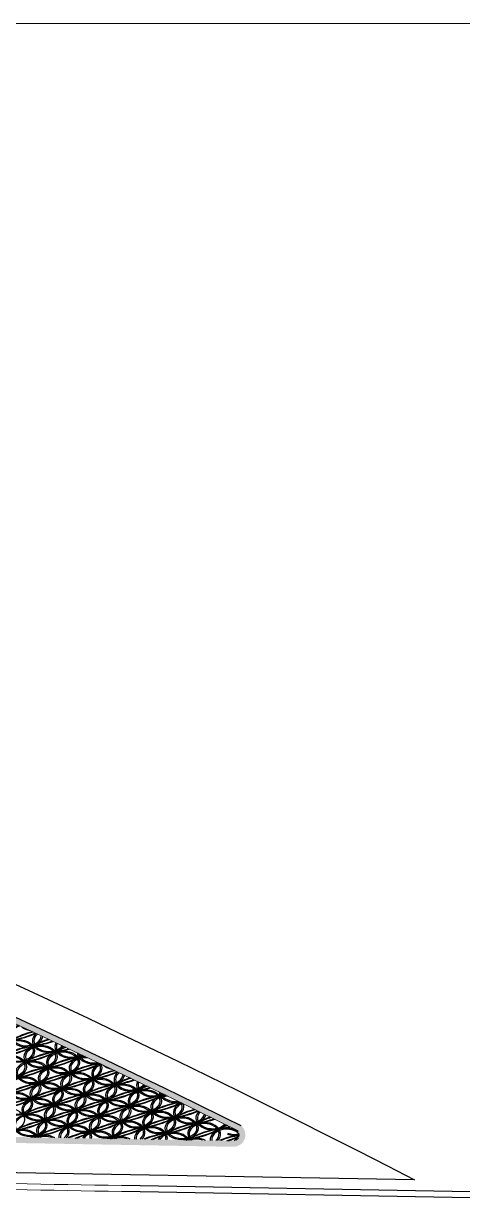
# Model space of a CAD drawing. Extents: x 1767995 to 4174245, y 542814 to 862564.
# Drawn here: x 4099005 to 4113677, y 583302 to 622752 of the extents above; entities that cross this region are included whole.
import ezdxf

# ---------------------------------------------------------------- set-up
doc = ezdxf.new("R2010")
doc.units = 0
doc.header["$LTSCALE"] = 3500
for name, color, linetype, lineweight in [('5文本', 7, 'Continuous', 15), ('文字', 7, 'Continuous', 15), ('桥 构造粗实', 1, 'Continuous', 30), ('细实线', 7, 'Continuous', 15)]:
    doc.layers.add(name, color=color, linetype=linetype, lineweight=lineweight)

# ---------------------------------------------------------------- blocks, each defined once
blk = doc.blocks.new('2121212')
at = {"color": 8}
for centre, major_axis, start_param, end_param in [((11464, 4910), (550, 0), 2.081626, 6.166913), ((11464, 4910), (500, 0), 2.029891, 6.218648), ((11738, 5437), (-550, 0), 6.977284, 7.554441), ((12150, 3882), (1697, 0), 1.853968, 2.30627), ((12502, 3353), (-2505, 0), -1.242796, -0.933532), ((10427, 6468), (2505, 0), -1.335396, -1.009834), ((10779, 5939), (-1697, 0), 1.707987, 2.196812), ((12216, 4719), (-550, 0), 5.584721, 8.940859), ((12216, 4719), (-500, 0), 5.573635, 8.951734), ((12901, 3690), (1697, 0), 1.992935, 2.30627), ((13254, 3162), (-2505, 0), -1.150109, -0.933532), ((11876, 3356), (1697, 0), 1.707987, 2.30627), ((12228, 2827), (-2505, 0), -1.335396, -0.933532), ((10506, 5413), (-1697, 0), 1.707987, 2.30627), ((10153, 5942), (2505, 0), -1.335396, -0.933532), ((11943, 4193), (-550, 0), 3.141593, 9.424778), ((11943, 4193), (-500, 0), 3.141593, 9.424778), ((12628, 3164), (1697, 0), 1.707987, 2.30627), ((12980, 2635), (-2505, 0), -1.335396, -0.933532), ((11257, 5221), (-1697, 0), 1.707987, 2.30627), ((10905, 5750), (2505, 0), -1.335396, -0.933532), ((11179, 6276), (-2505, 0), 1.806196, 2.046488), ((11531, 5747), (1697, 0), -1.433605, -1.068091), ((12694, 4001), (-550, 0), 3.141593, 9.424778), ((12694, 4001), (-500, 0), 3.141593, 9.424778), ((12968, 4527), (550, 0), 2.793942, 5.443546), ((12968, 4527), (500, 0), 2.818975, 5.418631), ((13653, 3499), (-1697, 0), -1.019786, -0.835323), ((14005, 2970), (-2505, 0), -1.061814, -0.933532), ((11930, 6085), (-2505, 0), 1.806196, 1.956402), ((12283, 5556), (-1697, 0), 1.707987, 1.940893), ((13379, 2973), (1697, 0), 1.707987, 2.30627), ((13732, 2444), (-2505, 0), -1.335396, -0.933532), ((12009, 5030), (-1697, 0), 1.707987, 2.30627), ((11657, 5558), (-2505, 0), 1.806196, 2.208061), ((13446, 3810), (550, 0), 1.595266, 6.637094), ((13446, 3810), (500, 0), 1.437328, 6.795032), ((14131, 2781), (1697, 0), 1.707987, 2.30627), ((14483, 2252), (-2505, 0), -1.335396, -0.933532), ((12761, 4838), (-1697, 0), 1.707987, 2.30627), ((12409, 5367), (-2505, 0), 1.806196, 2.208061), ((13720, 4336), (550, 0), 3.184972, 5.047388), ((13720, 4336), (500, 0), 3.261622, 4.970738), ((14405, 3307), (1697, 0), 2.244477, 2.30627), ((14757, 2778), (-2505, 0), -0.976605, -0.933532), ((12682, 5893), (-2505, 0), 1.806196, 1.859495), ((13034, 5364), (-1697, 0), 1.707987, 1.793031), ((14198, 3618), (-550, 0), 5.211624, 9.296659), ((12354, 2638), (1697, 0), 1.707987, 2.30627), ((12706, 2109), (-2505, 0), -1.335396, -0.933532), ((10984, 4695), (1697, 0), -1.433605, -0.835323), ((10631, 5224), (-2505, 0), 1.806196, 2.208061), ((12421, 3475), (-500, 0), 3.141593, 9.424778), ((13106, 2446), (1697, 0), 1.707987, 2.30627), ((13458, 1918), (-2505, 0), -1.335396, -0.933532), ((11735, 4503), (-1697, 0), 1.707987, 2.30627), ((11383, 5032), (2505, 0), -1.335396, -0.933532), ((13172, 3283), (-550, 0), 3.141593, 9.424778), ((13172, 3283), (-500, 0), 3.141593, 9.424778), ((14198, 3618), (-500, 0), 5.159428, 9.348428), ((14883, 2589), (1697, 0), 1.854662, 2.30627), ((15235, 2061), (-2505, 0), -1.242203, -0.933532), ((13160, 5175), (2505, 0), -1.335396, -1.010764), ((13513, 4647), (1697, 0), -1.433605, -0.946242), ((14471, 4144), (-550, 0), 6.949777, 7.557745), ((14950, 3427), (-550, 0), 5.589557, 8.914246), ((14950, 3427), (-500, 0), 5.580185, 8.923645), ((12080, 2112), (-1697, 0), -1.433605, -0.835323), ((12433, 1583), (-2505, 0), -1.335396, -0.933532), ((10710, 4169), (-1697, 0), 1.707987, 2.30627), ((10358, 4698), (2505, 0), -1.335396, -0.933532), ((12147, 2949), (-550, 0), 3.141593, 9.424778), ((13858, 2255), (-1697, 0), -1.433605, -0.835323), ((14210, 1726), (-2505, 0), -1.335396, -0.933532), ((12487, 4312), (-1697, 0), 1.707987, 2.30627), ((12135, 4841), (-2505, 0), 1.806196, 2.208061), ((14609, 2063), (-1697, 0), -1.433605, -0.835323), ((14962, 1534), (-2505, 0), -1.335396, -0.933532), ((13239, 4120), (-1697, 0), 1.707987, 2.30627), ((12887, 4649), (-2505, 0), 1.806196, 2.208061), ((14676, 2900), (-550, 0), 3.141593, 9.424778), ((14676, 2900), (-500, 0), 3.141593, 9.424778), ((15635, 2398), (-1697, 0), -1.143344, -0.835323), ((15987, 1869), (-2505, 0), -1.146396, -0.933532), ((13912, 4984), (2505, 0), -1.335396, -1.099221), ((14264, 4455), (1697, 0), -1.433605, -1.074302), ((15701, 3235), (550, 0), 2.814479, 5.401477), ((15701, 3235), (500, 0), 2.84304, 5.373306), ((16386, 2206), (1697, 0), 2.131739, 2.30627), ((16739, 1678), (2505, 0), 2.086768, 2.208061), ((14664, 4792), (2505, 0), -1.335396, -1.193338), ((11122, 2614), (-550, 0), 3.141593, 9.424778), ((11122, 2614), (-500, 0), 3.141593, 9.424778), ((11807, 1585), (1697, 0), 1.707987, 2.30627), ((12159, 1057), (-2505, 0), -1.335396, -0.933532), ((10436, 3643), (1697, 0), -1.433605, -0.835323), ((10084, 4171), (2505, 0), -1.335396, -0.933532), ((12832, 1920), (1697, 0), 1.707987, 2.30627), ((13184, 1391), (-2505, 0), -1.335396, -0.933532), ((11462, 3977), (1697, 0), -1.433605, -0.835323), ((11110, 4506), (2505, 0), -1.335396, -0.933532), ((12899, 2757), (-550, 0), 3.141593, 9.424778), ((12899, 2757), (-500, 0), 3.141593, 9.424778), ((13584, 1729), (1697, 0), 1.707987, 2.30627), ((13936, 1200), (-2505, 0), -1.335396, -0.933532), ((12214, 3786), (-1697, 0), 1.707987, 2.30627), ((11861, 4315), (-2505, 0), 1.806196, 2.208061), ((15361, 1872), (1697, 0), 1.707987, 2.30627), ((15713, 1343), (-2505, 0), -1.335396, -0.933532), ((13991, 3929), (-1697, 0), 1.707987, 2.30627), ((13638, 4458), (-2505, 0), 1.806196, 2.208061), ((15428, 2709), (-550, 0), 3.141593, 9.424778), ((15428, 2709), (-500, 0), 3.141593, 9.424778), ((16113, 1680), (-1697, 0), -1.433605, -0.835323), ((16465, 1151), (-2505, 0), -1.335396, -0.933532), ((14742, 3737), (-1697, 0), 1.707987, 2.30627), ((14390, 4266), (2505, 0), -1.335396, -0.933532), ((15016, 4264), (1697, 0), -1.433605, -1.21312), ((16179, 2517), (550, 0), 1.665209, 6.543211), ((16179, 2517), (500, 0), 1.537076, 6.671345), ((16453, 3043), (-550, 0), 6.374346, 8.118426), ((16453, 3043), (500, 0), 3.319436, 4.889616), ((17138, 2015), (1697, 0), 2.258324, 2.30627), ((17490, 1486), (-2505, 0), -0.966917, -0.933532), ((15416, 4601), (2505, 0), -1.335396, -1.294045), ((15768, 4072), (-1697, 0), 1.707987, 1.774134), ((10848, 2088), (-550, 0), 3.141593, 9.424778), ((12559, 1394), (-1697, 0), -1.433605, -0.835323), ((12911, 865), (-2505, 0), -1.335396, -0.933532), ((11188, 3451), (1697, 0), -1.433605, -0.835323), ((10836, 3980), (-2505, 0), 1.806196, 2.208061), ((13310, 1202), (1697, 0), 1.707987, 2.30627), ((13663, 674), (-2505, 0), -1.335396, -0.933532), ((11940, 3259), (1697, 0), -1.433605, -0.835323), ((11588, 3788), (2505, 0), -1.335396, -0.933532), ((13377, 2039), (-550, 0), 3.141593, 9.424778), ((13377, 2039), (-500, 0), 3.141593, 9.424778), ((14336, 1537), (1697, 0), 1.707987, 2.30627), ((14688, 1008), (-2505, 0), -1.335396, -0.933532), ((12965, 3594), (-1697, 0), 1.707987, 2.30627), ((12613, 4123), (-2505, 0), 1.806196, 2.208061), ((15087, 1345), (-1697, 0), -1.433605, -0.835323), ((15440, 817), (-2505, 0), -1.335396, -0.933532), ((13717, 3403), (-1697, 0), 1.707987, 2.30627), ((13365, 3931), (-2505, 0), 1.806196, 2.208061), ((15154, 2183), (-550, 0), 3.141593, 9.424778), ((15154, 2183), (-500, 0), 3.141593, 9.424778), ((15906, 1991), (-550, 0), 3.141593, 9.424778), ((16865, 1489), (1697, 0), 1.718869, 2.30627), ((17217, 960), (2505, 0), 1.812907, 2.208061), ((15142, 4075), (2505, 0), -1.335396, -0.938843), ((15494, 3546), (1697, 0), -1.433605, -0.842949), ((16931, 2326), (550, 0), 2.132259, 6.071749), ((16931, 2326), (500, 0), 2.089442, 6.11451), ((17616, 1297), (1697, 0), 1.881967, 2.30627), ((17969, 768), (-2505, 0), -1.224123, -0.933532), ((15894, 3883), (2505, 0), -1.335396, -1.027178), ((16246, 3354), (-1697, 0), 1.707987, 2.171567), ((11600, 1896), (-550, 0), 3.141593, 9.424778), ((11600, 1896), (-500, 0), 3.141593, 9.424778), ((12285, 868), (-1697, 0), -1.433605, -0.835323), ((12637, 339), (2505, 0), 1.806196, 2.208061), ((10915, 2925), (-1697, 0), 1.707987, 2.30627), ((10562, 3454), (2505, 0), -1.335396, -0.933532), ((12352, 1705), (550, 0), 5.646269, 10.011473), ((12352, 1705), (500, 0), 5.574226, 10.083516), ((14062, 1011), (1697, 0), 1.707987, 2.30627), ((14414, 482), (-2505, 0), -1.335396, -0.933532), ((12692, 3068), (-1697, 0), 1.707987, 2.30627), ((12339, 3597), (2505, 0), -1.335396, -0.933532), ((14129, 1848), (-550, 0), 3.141593, 9.424778), ((14129, 1848), (-500, 0), 3.141593, 9.424778), ((14814, 819), (1697, 0), 1.707987, 2.30627), ((15166, 290), (-2505, 0), -1.335396, -0.933532), ((13443, 2876), (-1697, 0), 1.707987, 2.30627), ((13091, 3405), (-2505, 0), 1.806196, 2.208061), ((14880, 1656), (550, 0), 5.658603, 9.999139), ((14880, 1656), (500, 0), 5.588532, 10.06921), ((15839, 1154), (1697, 0), 1.707987, 2.30627), ((16192, 625), (-2505, 0), -1.335396, -0.933532), ((14469, 3211), (-1697, 0), 1.707987, 2.30627), ((14117, 3740), (2505, 0), -1.335396, -0.933532), ((15906, 1991), (-500, 0), 3.141593, 9.424778), ((16591, 962), (-1697, 0), -1.433605, -0.835323), ((16943, 434), (-2505, 0), -1.335396, -0.933532), ((15221, 3020), (-1697, 0), 1.707987, 2.30627), ((14868, 3548), (-2505, 0), 1.806196, 2.208061), ((16658, 1799), (-550, 0), 3.141593, 9.424778), ((17409, 1608), (-550, 0), 8.812426, 13.128501), ((17409, 1608), (500, 0), 5.602678, 10.055063), ((17683, 2134), (-550, 0), 5.659241, 8.823306), ((17683, 2134), (500, 0), 2.516467, 5.683171), ((18368, 1106), (-1697, 0), -1.113445, -0.835323), ((18720, 577), (-2505, 0), -1.125897, -0.933532), ((16645, 3692), (-2505, 0), 1.806196, 2.021644), ((16998, 3163), (-1697, 0), 1.707987, 2.036865), ((11326, 1370), (-550, 0), 3.465027, 5.909529), ((11326, 1370), (500, 0), 0.360024, 2.731347), ((12078, 1178), (-550, 0), 4.051381, 5.323175), ((13037, 676), (-1697, 0), -1.433605, -0.835323), ((13389, 147), (-2505, 0), -1.335396, -0.933532), ((11666, 2733), (-1697, 0), 1.707987, 2.30627), ((11314, 3262), (-2505, 0), 1.806196, 2.208061), ((13103, 1513), (550, 0), 6.146505, 9.511236), ((13103, 1513), (500, 0), 6.135295, 9.522447), ((13789, 485), (1697, 0), 1.707987, 2.155851), ((14141, -44), (-2505, 0), -1.335396, -1.046727), ((12066, 3071), (-2505, 0), 1.992474, 2.208061), ((12418, 2542), (1697, 0), -1.126282, -0.835323), ((13855, 1322), (550, 0), 0.334244, 2.757127), ((13855, 1322), (-500, 0), 3.513682, 5.860875), ((15566, 628), (1697, 0), 1.707987, 2.30627), ((15918, 99), (-2505, 0), -1.335396, -0.933532), ((14195, 2685), (-1697, 0), 1.707987, 2.30627), ((13843, 3214), (-2505, 0), 1.806196, 2.208061), ((15632, 1465), (-550, 0), 9.298295, 12.642631), ((15632, 1465), (-500, 0), 9.288118, 12.652809), ((16317, 436), (1697, 0), 1.707987, 2.150091), ((16670, -93), (-2505, 0), -1.335396, -1.051007), ((14595, 3022), (2505, 0), -1.143994, -0.933532), ((14947, 2493), (1697, 0), -1.11907, -0.835323), ((16384, 1273), (-550, 0), 3.486691, 5.887865), ((16384, 1273), (-500, 0), 3.525808, 5.848748), ((17343, 771), (1697, 0), 1.707987, 2.30627), ((17695, 242), (2505, 0), 1.806196, 2.208061), ((15972, 2828), (1697, 0), -1.433605, -0.835323), ((15620, 3357), (2505, 0), -1.335396, -0.933532), ((18095, 579), (1697, 0), 1.707987, 2.30627), ((18447, 51), (-2505, 0), -1.335396, -0.933532), ((16724, 2637), (-1697, 0), 1.707987, 2.30627), ((16372, 3165), (2505, 0), -1.335396, -0.933532), ((18161, 1416), (550, 0), 7.053656, 9.490852), ((18161, 1416), (500, 0), 6.840521, 9.5), ((19120, 914), (-1697, 0), -0.977708, -0.835323), ((19472, 385), (-2505, 0), -1.032468, -0.933532), ((17397, 3500), (-2505, 0), 1.806196, 1.923192), ((17749, 2971), (1697, 0), -1.433605, -1.251041), ((18435, 1943), (550, 0), 4.24725, 4.992629), ((18435, 1943), (500, 0), 4.213432, 5.016485), ((12011, 341), (1697, 0), 1.707987, 1.805804), ((12364, -187), (-2505, 0), -1.335396, -1.286047), ((10289, 2927), (2505, 0), -0.956444, -0.933532), ((10641, 2399), (-1697, 0), 2.27605, 2.30627), ((12078, 1178), (-500, 0), 4.202961, 5.171595), ((14540, 293), (1697, 0), 1.707987, 1.792701), ((14893, -236), (-2505, 0), -1.335396, -1.293432), ((12818, 2879), (2505, 0), -0.952723, -0.933532), ((13170, 2350), (-1697, 0), 2.280963, 2.30627), ((14607, 1130), (-550, 0), 4.068657, 5.305899), ((14607, 1130), (-500, 0), 4.227491, 5.147065), ((17069, 245), (-1697, 0), -1.433605, -1.362714), ((17421, -284), (-2505, 0), -1.335396, -1.300997), ((15346, 2831), (2505, 0), -0.94902, -0.933532), ((15699, 2302), (1697, 0), -0.855743, -0.835323), ((17136, 1082), (550, 0), 0.944771, 2.1466), ((17136, 1082), (500, 0), 1.111709, 1.979662), ((18846, 388), (1697, 0), 1.724664, 2.144282), ((19199, -141), (-2505, 0), -1.323819, -1.055317), ((17124, 2974), (-2505, 0), 2.00267, 2.193569), ((17476, 2445), (-1697, 0), 2.029636, 2.282781), ((18913, 1225), (550, 0), 2.216829, 2.730916), ((18913, 1225), (500, 0), 2.367512, 2.615455)]:
    blk.add_ellipse(centre, major_axis=major_axis, ratio=0.7, start_param=start_param, end_param=end_param, dxfattribs=at)
for centre, major_axis in [((11191, 4384), (550, 0)), ((11191, 4384), (500, 0)), ((10917, 3858), (550, 0)), ((10917, 3858), (500, 0)), ((11669, 3666), (550, 0)), ((11669, 3666), (500, 0)), ((12421, 3475), (550, 0)), ((11395, 3140), (550, 0)), ((11395, 3140), (500, 0)), ((12147, 2949), (500, 0)), ((13924, 3092), (550, 0)), ((13924, 3092), (500, 0)), ((11873, 2422), (550, 0)), ((11873, 2422), (500, 0)), ((13651, 2566), (550, 0)), ((13651, 2566), (500, 0)), ((12625, 2231), (550, 0)), ((12625, 2231), (500, 0)), ((14402, 2374), (550, 0)), ((14402, 2374), (500, 0)), ((16658, 1799), (500, 0))]:
    blk.add_ellipse(centre, major_axis=major_axis, ratio=0.7, dxfattribs=at)
blk = doc.blocks.new('gdfgdfg')
at = {"layer": '细实线'}
for centre in [(280310, -5960029), (280310, -5960229)]:
    blk.add_arc(centre, 6000000, 88.9645624, 89.1026041, dxfattribs=at)

msp = doc.modelspace()

# ---------------------------------------------------------------- hatches: boundary and pattern name
h = msp.add_hatch(color=8)
h.paths.add_polyline_path([(4084757, 595589.6), (4083758.6, 595994.1), (4082760.3, 596394.4), (4081761.9, 596790.6), (4080763.6, 597182.7), (4079765.3, 597570.7), (4078766.9, 597954.6), (4077768.6, 598334.4), (4076770.3, 598710.1), (4075772, 599081.6), (4074773.7, 599449.1), (4073775.4, 599812.4), (4072777.1, 600171.7), (4071778.8, 600526.8), (4070780.6, 600877.8), (4069782.3, 601224.7), (4068784, 601567.5), (4067785.8, 601906.2), (4066787.5, 602240.8), (4065789.3, 602571.3), (4064791.1, 602897.7), (4063792.8, 603220), (4062794.6, 603538.1), (4061796.4, 603852.2), (4060798.2, 604162.1), (4059800, 604468), (4058801.8, 604769.7), (4057803.6, 605067.3), (4056805.4, 605360.9), (4055807.2, 605650.3), (4054809.1, 605935.6), (4053810.9, 606216.8), (4052812.7, 606493.9), (4051814.6, 606766.8), (4050816.4, 607035.7), (4049818.3, 607300.5), (4048820.1, 607561.2), (4047822, 607817.7), (4046823.9, 608070.2), (4045825.8, 608318.5), (4044827.6, 608562.8), (4043829.5, 608802.9), (4042831.4, 609038.9), (4041833.3, 609270.9), (4040835.2, 609498.7), (4039837.2, 609722.4), (4038839.1, 609942), (4037841, 610157.5), (4036842.9, 610368.9), (4035844.8, 610576.2), (4034846.8, 610779.3), (4033848.7, 610978.4), (4032850.7, 611173.4), (4031852.6, 611364.3), (4030854.6, 611551), (4029856.5, 611733.7), (4028858.5, 611912.2), (4028815.8, 611919.7, 0.9565873), (4028643.4, 611139.3), (4028945.6, 611058.3), (4029945.6, 610783.9), (4030945.6, 610503), (4031945.6, 610215.6), (4032945.6, 609921.7), (4033945.6, 609621.4), (4034945.6, 609314.5), (4035945.6, 609001.2), (4036945.6, 608681.3), (4037945.6, 608355), (4038945.6, 608022.2), (4039945.6, 607682.9), (4040945.6, 607337.2), (4041945.6, 606984.9), (4042945.6, 606626.2), (4043945.6, 606261), (4044945.6, 605889.3), (4045945.6, 605511.1), (4046945.6, 605126.4), (4047945.6, 604735.3), (4048945.6, 604337.7), (4049945.6, 603933.6), (4050945.6, 603523), (4051945.6, 603106), (4052945.6, 602682.5), (4053945.6, 602252.5), (4054945.6, 601816), (4055945.6, 601373.1), (4056945.6, 600923.6), (4057945.6, 600467.7), (4058945.6, 600005.4), (4059945.6, 599536.5), (4060945.6, 599061.2), (4061945.6, 598579.4), (4062945.6, 598091.2), (4063945.6, 597596.4), (4064945.6, 597095.2), (4065945.6, 596587.6), (4066945.6, 596073.4), (4067945.6, 595552.8), (4068945.6, 595025.7), (4069945.6, 594492.2), (4070945.6, 593952.1), (4071945.6, 593405.6), (4072945.6, 592852.7), (4073945.6, 592293.2), (4074945.6, 591727.4), (4075945.6, 591155), (4076945.6, 590576.2), (4077945.6, 589990.9), (4078945.6, 589399.1), (4079945.6, 588800.9), (4080945.6, 588196.2), (4081945.6, 587585), (4082945.6, 586967.4), (4083945.6, 586343.3), (4084945.6, 585712.7), (4085235, 585528.3), (4106012.6, 585163, 0.7232141), (4106263.2, 585880.3), (4105724.3, 586147.3), (4104725.8, 586638.1), (4103727.3, 587124.7), (4102728.8, 587607.2), (4101730.3, 588085.6), (4100731.8, 588559.9), (4099733.3, 589030.1), (4098734.8, 589496.1), (4097736.4, 589958.1), (4096737.9, 590416), (4095739.5, 590869.7), (4094741, 591319.3), (4093742.6, 591764.8), (4092744.2, 592206.3), (4091745.7, 592643.6), (4090747.3, 593076.8), (4089748.9, 593505.8), (4088750.5, 593930.8), (4087752.1, 594351.7), (4086753.8, 594768.4), (4085755.4, 595181.1)])
h.paths.add_polyline_path([(4084681.6, 595404.4), (4085679.3, 594996.1), (4086677, 594583.7), (4087674.8, 594167.3), (4088672.5, 593746.7), (4089670.3, 593322), (4090668, 592893.1), (4091665.8, 592460.2), (4092663.6, 592023.2), (4093661.4, 591582.1), (4094659.2, 591136.8), (4095657, 590687.5), (4096654.9, 590234), (4097652.7, 589776.4), (4098650.5, 589314.8), (4099648.4, 588849), (4100646.3, 588379.1), (4101644.1, 587905.1), (4102642, 587427), (4103639.9, 586944.8), (4104637.8, 586458.4), (4105635.8, 585968), (4106153.8, 585711.3, -0.692809), (4106016.1, 585363), (4085294.9, 585727.3), (4085052.6, 585881.7), (4084051.8, 586512.7), (4083051, 587137.3), (4082050.2, 587755.4), (4081049.4, 588367.1), (4080048.6, 588972.3), (4079047.8, 589571), (4078047, 590163.2), (4077046.2, 590749), (4076045.3, 591328.3), (4075044.5, 591901.2), (4074043.6, 592467.6), (4073042.8, 593027.5), (4072041.9, 593580.9), (4071041, 594127.9), (4070040.1, 594668.4), (4069039.3, 595202.4), (4068038.4, 595730), (4067037.5, 596251), (4066036.5, 596765.7), (4065035.6, 597273.8), (4064034.7, 597775.5), (4063033.8, 598270.7), (4062032.8, 598759.4), (4061031.9, 599241.6), (4060030.9, 599717.4), (4059030, 600186.7), (4058029, 600649.5), (4057028, 601105.8), (4056027, 601555.7), (4055026.1, 601999.1), (4054025.1, 602436), (4053024.1, 602866.4), (4052023, 603290.4), (4051022, 603707.8), (4050021, 604118.8), (4049020, 604523.3), (4048018.9, 604921.4), (4047017.9, 605312.9), (4046016.8, 605698), (4045015.8, 606076.5), (4044014.7, 606448.6), (4043013.6, 606814.2), (4042012.5, 607173.4), (4041011.5, 607526), (4040010.4, 607872.1), (4039009.3, 608211.8), (4038008.2, 608545), (4037007, 608871.6), (4036005.9, 609191.8), (4035004.8, 609505.5), (4034003.7, 609812.7), (4033002.5, 610113.4), (4032001.4, 610407.7), (4031000.2, 610695.4), (4029999.1, 610976.6), (4028997.9, 611251.4), (4028695.1, 611332.5, -0.9565873), (4028781.3, 611722.7), (4028823.7, 611715.3), (4029820.9, 611536.9), (4030818.2, 611354.4), (4031815.4, 611167.7), (4032812.7, 610977), (4033810, 610782.2), (4034807.3, 610583.3), (4035804.6, 610380.3), (4036801.9, 610173.1), (4037799.2, 609961.9), (4038796.5, 609746.6), (4039793.8, 609527.1), (4040791.1, 609303.6), (4041788.4, 609076), (4042785.8, 608844.2), (4043783.1, 608608.4), (4044780.5, 608368.4), (4045777.9, 608124.4), (4046775.2, 607876.2), (4047772.6, 607623.9), (4048770, 607367.6), (4049767.4, 607107.1), (4050764.8, 606842.5), (4051762.2, 606573.8), (4052759.6, 606301), (4053757, 606024.2), (4054754.5, 605743.2), (4055751.9, 605458.1), (4056749.3, 605168.9), (4057746.8, 604875.6), (4058744.3, 604578.2), (4059741.7, 604276.6), (4060739.2, 603971), (4061736.7, 603661.3), (4062734.2, 603347.5), (4063731.7, 603029.5), (4064729.3, 602707.5), (4065726.8, 602381.3), (4066724.3, 602051.1), (4067721.9, 601716.7), (4068719.4, 601378.3), (4069717, 601035.7), (4070714.6, 600689), (4071712.1, 600338.2), (4072709.7, 599983.4), (4073707.3, 599624.4), (4074704.9, 599261.3), (4075702.6, 598894.1), (4076700.2, 598522.7), (4077697.8, 598147.3), (4078695.5, 597767.8), (4079693.1, 597384.2), (4080690.8, 596996.4), (4081688.5, 596604.6), (4082686.2, 596208.6), (4083683.9, 595808.6)], flags=16)

# ---------------------------------------------------------------- linework, layer by layer
for p, q in [((4122572.3, 583501.5), (4102287.6, 583866.1)), ((4122572.3, 583301.8), (4102287.6, 583666.1))]:
    msp.add_line(p, q)
at = {"layer": '5文本'}
msp.add_line((3692995, 622751.7, -0.3), (4174245, 622751.7, -0.3), dxfattribs=at)
at = {"layer": '桥 构造粗实'}
msp.add_line((4112075, 584056.5), (4085213.1, 584539.3), dxfattribs=at)
for points in [[(4098154.7, 590866.4), (4099156.3, 590403), (4100157.8, 589935.5), (4101159.3, 589463.9), (4102160.8, 588988.2), (4103162.3, 588508.3), (4104163.8, 588024.3), (4105165.3, 587536.3), (4106166.8, 587044.1), (4107168.3, 586547.8), (4108169.8, 586047.4), (4109171.2, 585542.8), (4110172.7, 585034.2), (4111174.2, 584521.4), (4112075, 584056.5)], [(4098734.8, 589496.1), (4099733.3, 589030.1), (4100731.8, 588559.9), (4101730.3, 588085.6), (4102728.8, 587607.2), (4103727.3, 587124.7), (4104725.8, 586638.1), (4105724.3, 586147.3), (4106263.2, 585880.3)]]:
    msp.add_lwpolyline(points, dxfattribs=at)
at = {"layer": '桥 构造粗实', "color": 252, "lineweight": 15}
msp.add_lwpolyline([(4098650.5, 589314.8), (4099648.4, 588849), (4100646.3, 588379.1), (4101644.1, 587905.1), (4102642, 587427), (4103639.9, 586944.8), (4104637.8, 586458.4), (4105635.8, 585968), (4106153.8, 585711.3)], dxfattribs=at)

# ---------------------------------------------------------------- block references
msp.add_blockref('2121212', (4087632.7, 583985.6))
at = {"layer": '文字'}
msp.add_blockref('gdfgdfg', (3713552.5, 544874.9), dxfattribs=at)

doc.saveas('drawing.dxf')
